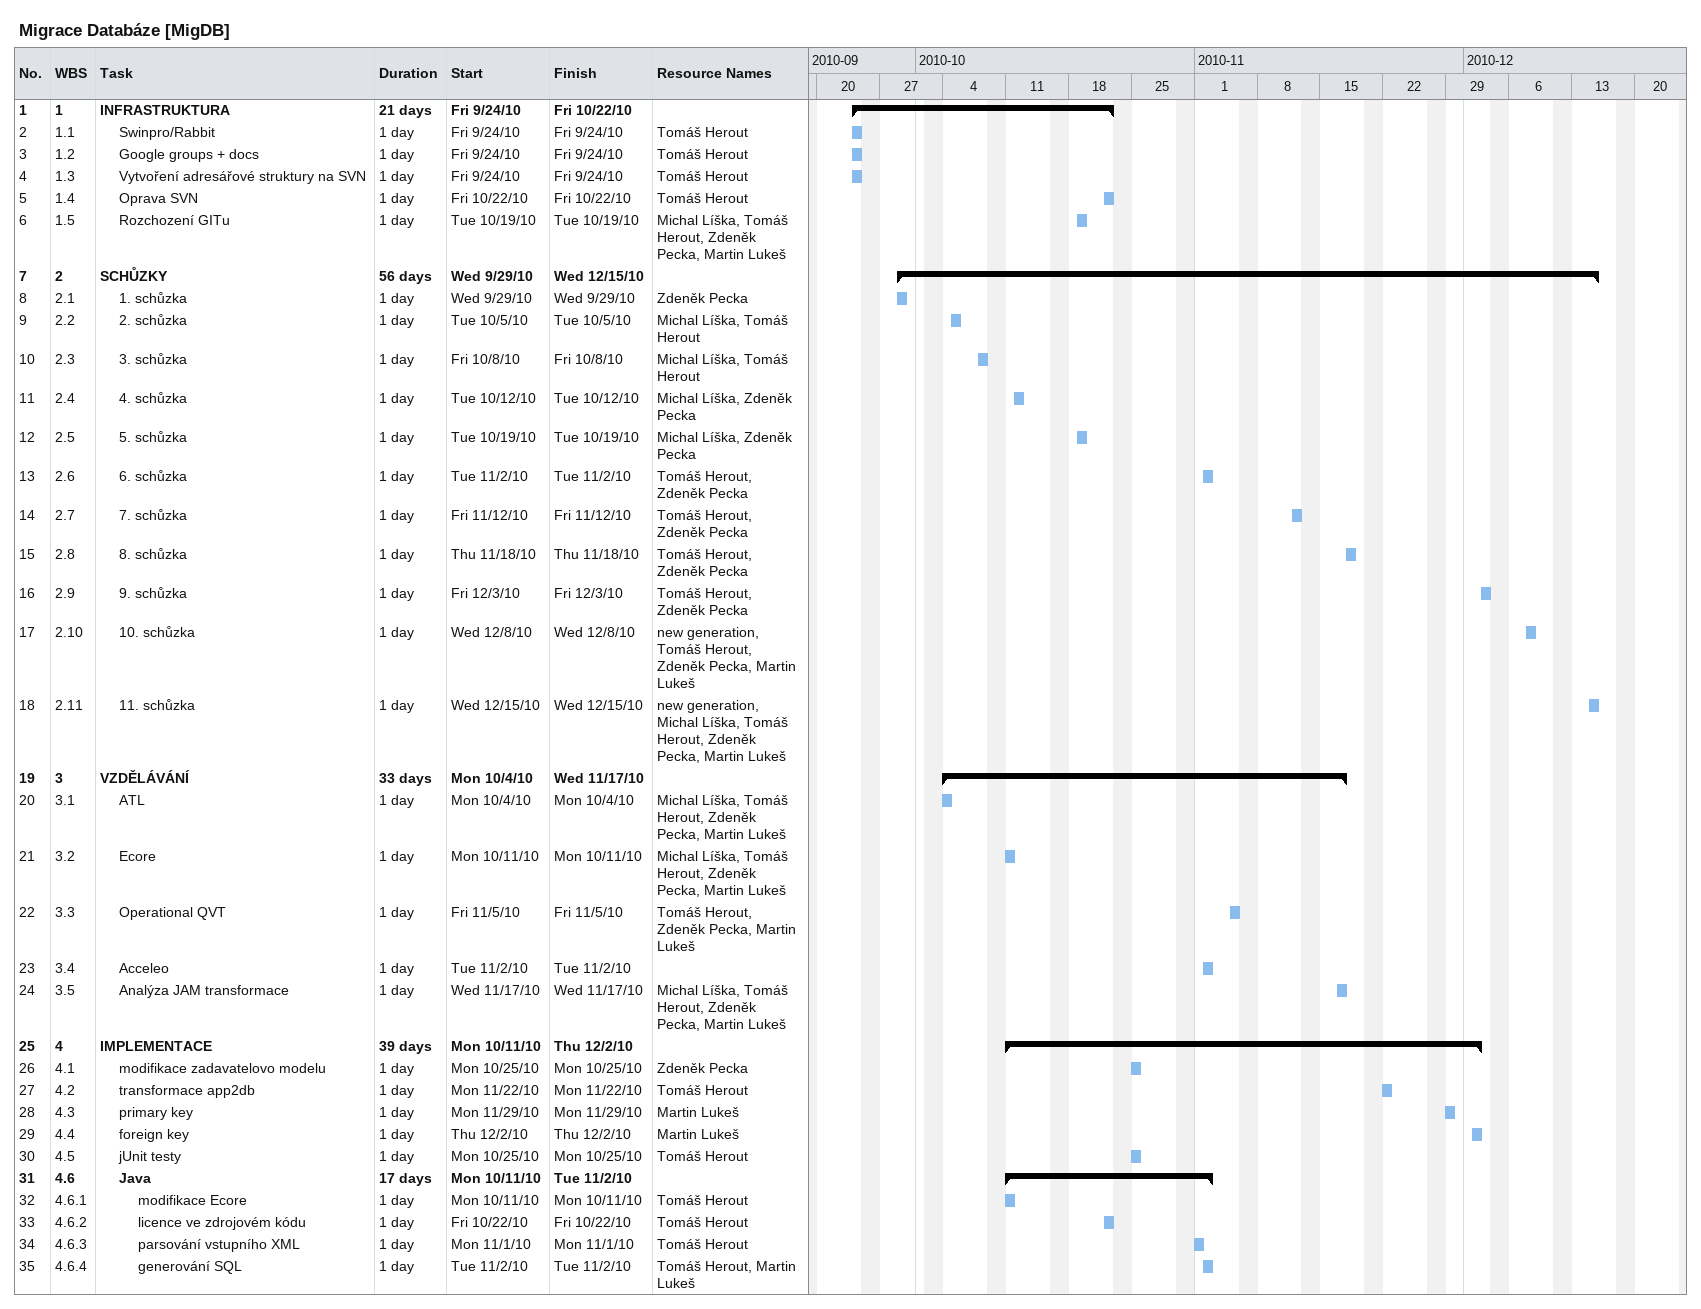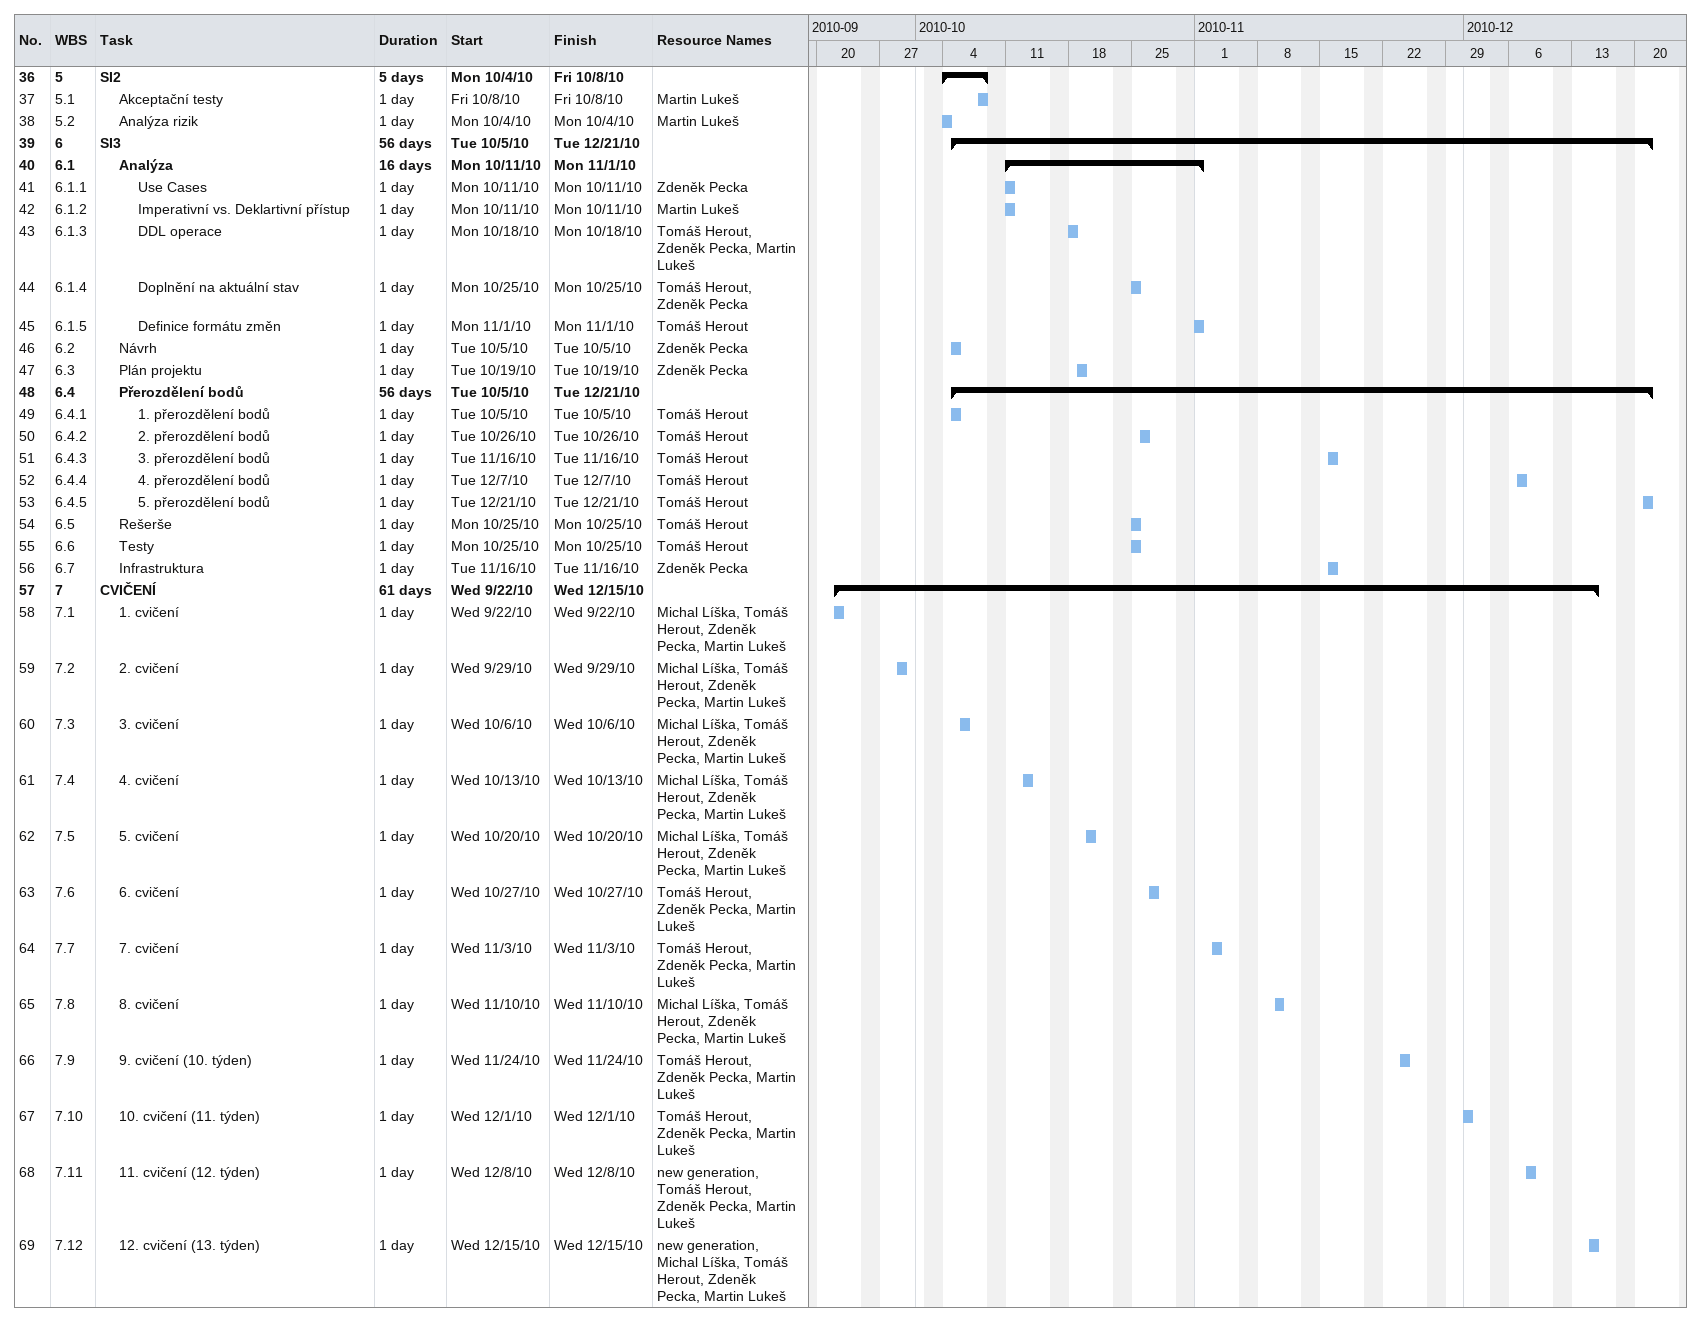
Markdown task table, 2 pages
Migrace Databáze [MigDB]

| ID | WBS | Task | Duration | Start | Finish | Resources |
|---|---|---|---|---|---|---|
| 1 | 1 | **INFRASTRUKTURA** | 21d | 2010-09-24 | 2010-10-22 |  |
| 2 | 1.1 | Swinpro/Rabbit | 1d | 2010-09-24 | 2010-09-24 | Tomáš Herout |
| 3 | 1.2 | Google groups + docs | 1d | 2010-09-24 | 2010-09-24 | Tomáš Herout |
| 4 | 1.3 | Vytvoření adresářové struktury na SVN | 1d | 2010-09-24 | 2010-09-24 | Tomáš Herout |
| 5 | 1.4 | Oprava SVN | 1d | 2010-10-22 | 2010-10-22 | Tomáš Herout |
| 6 | 1.5 | Rozchození GITu | 1d | 2010-10-19 | 2010-10-19 | Michal Líška, Tomáš Herout, Zdeněk Pecka, Martin Lukeš |
| 7 | 2 | **SCHŮZKY** | 56d | 2010-09-29 | 2010-12-15 |  |
| 8 | 2.1 | 1. schůzka | 1d | 2010-09-29 | 2010-09-29 | Zdeněk Pecka |
| 9 | 2.2 | 2. schůzka | 1d | 2010-10-05 | 2010-10-05 | Michal Líška, Tomáš Herout |
| 10 | 2.3 | 3. schůzka | 1d | 2010-10-08 | 2010-10-08 | Michal Líška, Tomáš Herout |
| 11 | 2.4 | 4. schůzka | 1d | 2010-10-12 | 2010-10-12 | Michal Líška, Zdeněk Pecka |
| 12 | 2.5 | 5. schůzka | 1d | 2010-10-19 | 2010-10-19 | Michal Líška, Zdeněk Pecka |
| 13 | 2.6 | 6. schůzka | 1d | 2010-11-02 | 2010-11-02 | Tomáš Herout, Zdeněk Pecka |
| 14 | 2.7 | 7. schůzka | 1d | 2010-11-12 | 2010-11-12 | Tomáš Herout, Zdeněk Pecka |
| 15 | 2.8 | 8. schůzka | 1d | 2010-11-18 | 2010-11-18 | Tomáš Herout, Zdeněk Pecka |
| 16 | 2.9 | 9. schůzka | 1d | 2010-12-03 | 2010-12-03 | Tomáš Herout, Zdeněk Pecka |
| 17 | 2.10 | 10. schůzka | 1d | 2010-12-08 | 2010-12-08 | new generation, Tomáš Herout, Zdeněk Pecka, Martin Lukeš |
| 18 | 2.11 | 11. schůzka | 1d | 2010-12-15 | 2010-12-15 | new generation, Michal Líška, Tomáš Herout, Zdeněk Pecka, Martin Lukeš |
| 19 | 3 | **VZDĚLÁVÁNÍ** | 33d | 2010-10-04 | 2010-11-17 |  |
| 20 | 3.1 | ATL | 1d | 2010-10-04 | 2010-10-04 | Michal Líška, Tomáš Herout, Zdeněk Pecka, Martin Lukeš |
| 21 | 3.2 | Ecore | 1d | 2010-10-11 | 2010-10-11 | Michal Líška, Tomáš Herout, Zdeněk Pecka, Martin Lukeš |
| 22 | 3.3 | Operational QVT | 1d | 2010-11-05 | 2010-11-05 | Tomáš Herout, Zdeněk Pecka, Martin Lukeš |
| 23 | 3.4 | Acceleo | 1d | 2010-11-02 | 2010-11-02 |  |
| 24 | 3.5 | Analýza JAM transformace | 1d | 2010-11-17 | 2010-11-17 | Michal Líška, Tomáš Herout, Zdeněk Pecka, Martin Lukeš |
| 25 | 4 | **IMPLEMENTACE** | 39d | 2010-10-11 | 2010-12-02 |  |
| 26 | 4.1 | modifikace zadavatelovo modelu | 1d | 2010-10-25 | 2010-10-25 | Zdeněk Pecka |
| 27 | 4.2 | transformace app2db | 1d | 2010-11-22 | 2010-11-22 | Tomáš Herout |
| 28 | 4.3 | primary key | 1d | 2010-11-29 | 2010-11-29 | Martin Lukeš |
| 29 | 4.4 | foreign key | 1d | 2010-12-02 | 2010-12-02 | Martin Lukeš |
| 30 | 4.5 | jUnit testy | 1d | 2010-10-25 | 2010-10-25 | Tomáš Herout |
| 31 | 4.6 | **Java** | 17d | 2010-10-11 | 2010-11-02 |  |
| 32 | 4.6.1 | modifikace Ecore | 1d | 2010-10-11 | 2010-10-11 | Tomáš Herout |
| 33 | 4.6.2 | licence ve zdrojovém kódu | 1d | 2010-10-22 | 2010-10-22 | Tomáš Herout |
| 34 | 4.6.3 | parsování vstupního XML | 1d | 2010-11-01 | 2010-11-01 | Tomáš Herout |
| 35 | 4.6.4 | generování SQL | 1d | 2010-11-02 | 2010-11-02 | Tomáš Herout, Martin Lukeš |
| 36 | 5 | **SI2** | 5d | 2010-10-04 | 2010-10-08 |  |
| 37 | 5.1 | Akceptační testy | 1d | 2010-10-08 | 2010-10-08 | Martin Lukeš |
| 38 | 5.2 | Analýza rizik | 1d | 2010-10-04 | 2010-10-04 | Martin Lukeš |
| 39 | 6 | **SI3** | 56d | 2010-10-05 | 2010-12-21 |  |
| 40 | 6.1 | **Analýza** | 16d | 2010-10-11 | 2010-11-01 |  |
| 41 | 6.1.1 | Use Cases | 1d | 2010-10-11 | 2010-10-11 | Zdeněk Pecka |
| 42 | 6.1.2 | Imperativní vs. Deklartivní přístup | 1d | 2010-10-11 | 2010-10-11 | Martin Lukeš |
| 43 | 6.1.3 | DDL operace | 1d | 2010-10-18 | 2010-10-18 | Tomáš Herout, Zdeněk Pecka, Martin Lukeš |
| 44 | 6.1.4 | Doplnění na aktuální stav | 1d | 2010-10-25 | 2010-10-25 | Tomáš Herout, Zdeněk Pecka |
| 45 | 6.1.5 | Definice formátu změn | 1d | 2010-11-01 | 2010-11-01 | Tomáš Herout |
| 46 | 6.2 | Návrh | 1d | 2010-10-05 | 2010-10-05 | Zdeněk Pecka |
| 47 | 6.3 | Plán projektu | 1d | 2010-10-19 | 2010-10-19 | Zdeněk Pecka |
| 48 | 6.4 | **Přerozdělení bodů** | 56d | 2010-10-05 | 2010-12-21 |  |
| 49 | 6.4.1 | 1. přerozdělení bodů | 1d | 2010-10-05 | 2010-10-05 | Tomáš Herout |
| 50 | 6.4.2 | 2. přerozdělení bodů | 1d | 2010-10-26 | 2010-10-26 | Tomáš Herout |
| 51 | 6.4.3 | 3. přerozdělení bodů | 1d | 2010-11-16 | 2010-11-16 | Tomáš Herout |
| 52 | 6.4.4 | 4. přerozdělení bodů | 1d | 2010-12-07 | 2010-12-07 | Tomáš Herout |
| 53 | 6.4.5 | 5. přerozdělení bodů | 1d | 2010-12-21 | 2010-12-21 | Tomáš Herout |
| 54 | 6.5 | Rešerše | 1d | 2010-10-25 | 2010-10-25 | Tomáš Herout |
| 55 | 6.6 | Testy | 1d | 2010-10-25 | 2010-10-25 | Tomáš Herout |
| 56 | 6.7 | Infrastruktura | 1d | 2010-11-16 | 2010-11-16 | Zdeněk Pecka |
| 57 | 7 | **CVIČENÍ** | 61d | 2010-09-22 | 2010-12-15 |  |
| 58 | 7.1 | 1. cvičení | 1d | 2010-09-22 | 2010-09-22 | Michal Líška, Tomáš Herout, Zdeněk Pecka, Martin Lukeš |
| 59 | 7.2 | 2. cvičení | 1d | 2010-09-29 | 2010-09-29 | Michal Líška, Tomáš Herout, Zdeněk Pecka, Martin Lukeš |
| 60 | 7.3 | 3. cvičení | 1d | 2010-10-06 | 2010-10-06 | Michal Líška, Tomáš Herout, Zdeněk Pecka, Martin Lukeš |
| 61 | 7.4 | 4. cvičení | 1d | 2010-10-13 | 2010-10-13 | Michal Líška, Tomáš Herout, Zdeněk Pecka, Martin Lukeš |
| 62 | 7.5 | 5. cvičení | 1d | 2010-10-20 | 2010-10-20 | Michal Líška, Tomáš Herout, Zdeněk Pecka, Martin Lukeš |
| 63 | 7.6 | 6. cvičení | 1d | 2010-10-27 | 2010-10-27 | Tomáš Herout, Zdeněk Pecka, Martin Lukeš |
| 64 | 7.7 | 7. cvičení | 1d | 2010-11-03 | 2010-11-03 | Tomáš Herout, Zdeněk Pecka, Martin Lukeš |
| 65 | 7.8 | 8. cvičení | 1d | 2010-11-10 | 2010-11-10 | Michal Líška, Tomáš Herout, Zdeněk Pecka, Martin Lukeš |
| 66 | 7.9 | 9. cvičení (10. týden) | 1d | 2010-11-24 | 2010-11-24 | Tomáš Herout, Zdeněk Pecka, Martin Lukeš |
| 67 | 7.10 | 10. cvičení (11. týden) | 1d | 2010-12-01 | 2010-12-01 | Tomáš Herout, Zdeněk Pecka, Martin Lukeš |
| 68 | 7.11 | 11. cvičení (12. týden) | 1d | 2010-12-08 | 2010-12-08 | new generation, Tomáš Herout, Zdeněk Pecka, Martin Lukeš |
| 69 | 7.12 | 12. cvičení (13. týden) | 1d | 2010-12-15 | 2010-12-15 | new generation, Michal Líška, Tomáš Herout, Zdeněk Pecka, Martin Lukeš |
